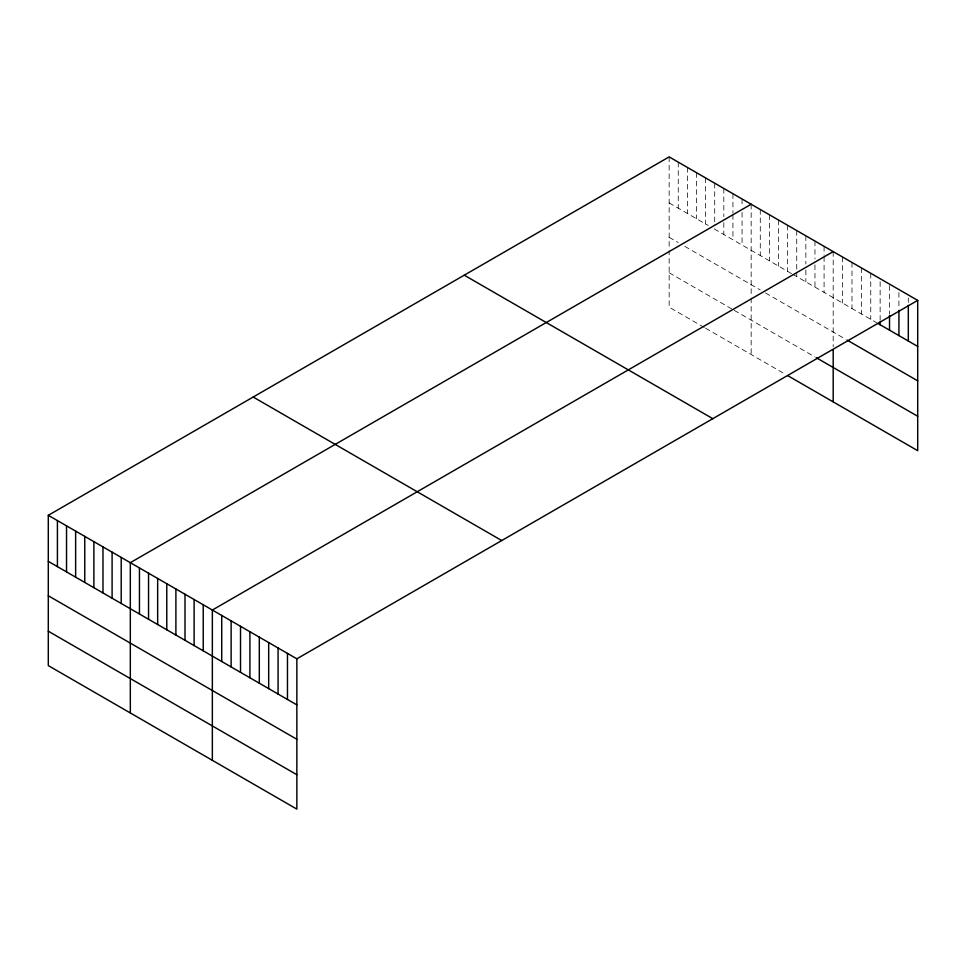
<?xml version="1.0" encoding="UTF-8"?>
<svg xmlns="http://www.w3.org/2000/svg" width="966" height="966" viewBox="0 0 966 966"><rect width="100%" height="100%" fill="white"/><g stroke="black" fill="none" stroke-linecap="round" stroke-linejoin="round"><path stroke-width="0.72" stroke-dasharray="4.83 3.62" d="M669.148 156.89L669.148 249.143M669.148 202.932L708.199 225.489M791.528 273.595L714.707 229.244L714.707 224.788M792.832 274.344L876.621 322.716M669.148 237.334L678.253 242.599M684.773 246.354L760.278 289.945M765.495 292.952L846.107 339.501M669.148 272.774L732.94 309.603M734.245 310.352L814.966 356.961M704.299 327.462L669.148 307.176L669.148 250.617M705.603 328.223L785.02 374.071M908.306 297.939L908.306 302.394M898.923 292.517L898.923 308.854M889.529 285.61L889.529 313.829M880.135 281.674L880.135 320.289M870.752 273.281L870.752 319.335M861.358 267.86L861.358 313.914M851.976 262.438L851.976 308.492M842.581 257.016L842.581 303.07M833.187 251.595L833.187 346.806M824.083 246.33L824.083 255.253M824.083 256.739L824.083 292.384M814.966 241.077L814.966 258.9M814.966 264.841L814.966 287.119M805.849 235.813L805.849 264.032M805.849 269.973L805.849 281.855M796.733 230.548L796.733 270.661M796.733 272.146L796.733 276.602M787.628 225.283L787.628 271.337M778.511 220.031L778.511 266.073M769.395 214.766L769.395 260.808M760.278 209.501L760.278 255.555M751.162 204.237L751.162 296.502M751.162 297.975L751.162 354.522M742.057 198.984L742.057 206.41M742.057 212.351L742.057 245.026M732.94 193.719L732.94 213.027M732.94 214.512L732.94 239.761M723.824 188.455L723.824 216.674M723.824 222.627L723.824 234.509M714.707 183.19L714.707 223.303M705.603 177.937L705.603 223.979M696.486 172.673L696.486 218.714M687.369 167.408L687.369 213.462M678.253 162.143L678.253 208.197"/><path stroke-width="1.45" d="M48.3 515.325L296.852 658.824L296.852 809.11L48.3 665.61L48.3 515.325L669.148 156.89L917.7 300.39L917.7 450.675L787.628 375.569M751.162 204.237L130.325 562.683L130.325 712.968M833.187 251.595L212.351 610.041L212.351 760.327M296.852 658.824L917.7 300.39M877.792 323.393L917.7 346.432M847.279 340.177L917.7 380.833M816.27 357.71L917.7 416.274M464.26 275.177L712.823 418.676M253.177 397.038L501.74 540.549M48.3 561.379L296.852 704.878M48.3 595.768L296.852 739.28M48.3 631.209L296.852 774.72M908.306 305.365L908.306 341.01M898.923 310.34L898.923 335.588M889.529 315.314L889.529 330.179M880.135 321.787L880.135 324.757M833.187 349.764L833.187 401.88M287.47 653.414L287.47 699.456M278.075 647.993L278.075 694.035M268.681 642.571L268.681 688.613M259.299 637.149L259.299 683.191M249.904 631.728L249.904 677.77M240.522 626.306L240.522 672.348M231.128 620.884L231.128 666.926M221.733 615.463L221.733 661.505M203.234 604.776L203.234 650.83M194.118 599.512L194.118 645.566M185.001 594.259L185.001 640.301M175.897 588.994L175.897 635.036M166.78 583.73L166.78 629.784M157.663 578.465L157.663 624.519M148.547 573.212L148.547 619.254M139.442 567.948L139.442 613.99M121.209 557.418L121.209 603.472M112.092 552.154L112.092 598.208M102.988 546.901L102.988 592.943M93.871 541.636L93.871 587.678M84.754 536.371L84.754 582.426M75.638 531.107L75.638 577.161M66.533 525.854L66.533 571.896M57.417 520.589L57.417 566.631"/></g></svg>
